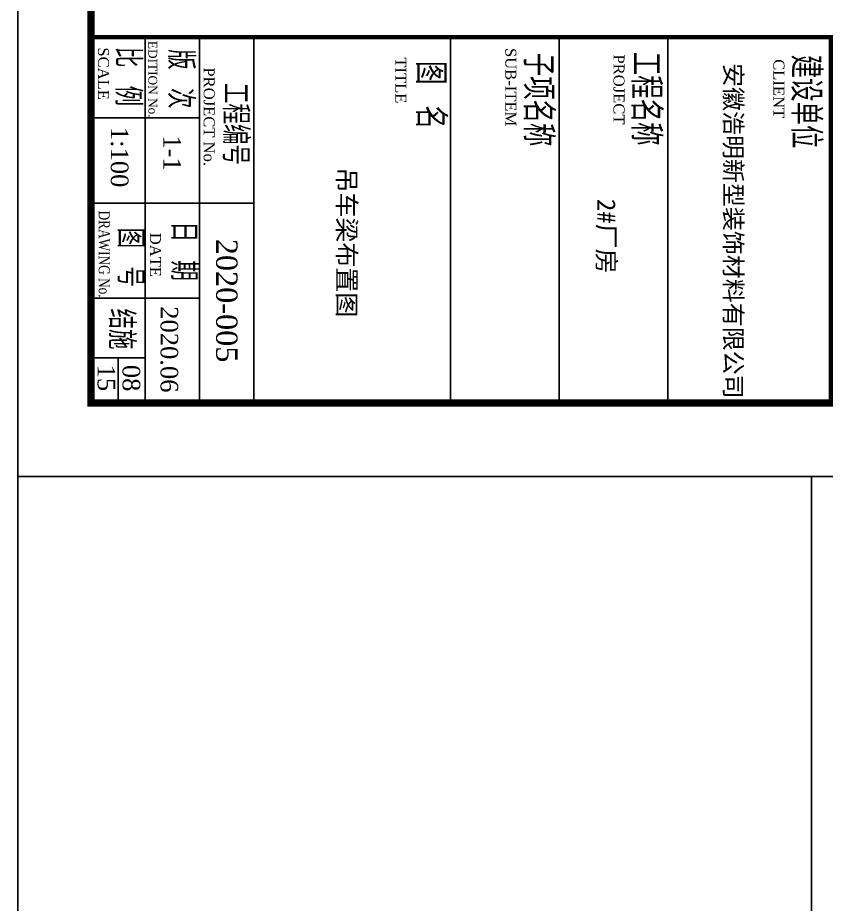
# Model space of a CAD drawing. Extents: x 14207793 to 14719554, y -1675802 to -1228715.
# Drawn here: x 14394017 to 14407271, y -1526262 to -1511730 of the extents above; entities that cross this region are included whole.
import ezdxf
from ezdxf.enums import TextEntityAlignment as Align

# ---------------------------------------------------------------- set-up
doc = ezdxf.new("R2010")
doc.units = 0
doc.header["$LTSCALE"] = 500
doc.header["$MEASUREMENT"] = 0
doc.layers.get('0').update_dxf_attribs({"linetype": 'CONTINUOUS'})
doc.layers.add('PUB_TITLE', color=4, linetype='CONTINUOUS')
doc.layers.add('TEXT', color=7, linetype='CONTINUOUS')
doc.styles.add('GHF', font='TIMES.TTF')
doc.styles.add('GL-H', font='simhei.ttf')
doc.styles.add('HZ', font='txt', dxfattribs={"width": 0.8, "bigfont": 'hztxt'})

msp = doc.modelspace()

# ---------------------------------------------------------------- linework, layer by layer
at = {"color": 6}
msp.add_lwpolyline([(14394017.5, -1519247.5), (14407030, -1519247.5), (14407030, -1533122.5), (14394017.5, -1533122.5)], close=True, dxfattribs=at)
at = {"layer": 'PUB_TITLE'}
for p, q in [((14396108.32, -1512047.5, 2754.42), (14396108.32, -1518047.5, 1554.42)), ((14396999.14, -1512047.5, 2754.42), (14396999.14, -1518047.5, 1554.42)), ((14397889.96, -1512047.5, 2754.42), (14397889.96, -1518047.5, 1554.42)), ((14401110.81, -1512047.5), (14401110.81, -1518047.5, -1200)), ((14402892.45, -1512047.5), (14402892.45, -1518047.5, -1200)), ((14404674.09, -1512047.5), (14404674.09, -1518047.5, -1200)), ((14396999.14, -1513369.42, 1554.42), (14395217.5, -1513369.42, 1554.42)), ((14397889.96, -1514767.98, 1554.42), (14395217.5, -1514767.98, 1554.42)), ((14396999.14, -1516325.78, 1554.42), (14395217.5, -1516325.78, 1554.42)), ((14396108.32, -1517306.67, 1554.42), (14395217.5, -1517306.67, 1554.42)), ((14395662.91, -1517306.67, 1554.42), (14395662.91, -1518047.5, 1554.42))]:
    msp.add_line(p, q, dxfattribs=at)
msp.add_lwpolyline([(14444417.5, -1519247.5), (14444417.5, -1376567.5), (14394017.5, -1376567.5), (14394017.5, -1519247.5)], close=True, dxfattribs=at)
for points, const_width in [([(14443217.5, -1518047.5), (14443217.5, -1379567.5), (14395217.5, -1379567.5), (14395217.5, -1518047.5)], 120), ([(14407347.64, -1512047.5), (14407347.64, -1518047.5), (14395217.5, -1518047.5), (14395217.5, -1512047.5)], 71.27)]:
    msp.add_lwpolyline(points, close=True, dxfattribs=dict(at, const_width=const_width))

# ---------------------------------------------------------------- texts
at = {"color": 2, "style": 'GHF'}
for s, height, p in [('EDITION No.', 144, (14396159.38, -1512110.19, 2754.42)), ('SCALE', 180, (14395334.04, -1512216.31, 1554.42)), ('SUB-ITEM', 180, (14402010.74, -1512226.46, -1200)), ('TITLE', 180, (14400207.08, -1512379.8, -1200)), ('PROJECT', 180, (14403783.84, -1512332.32, -1200)), ('CLIENT', 180, (14406405.09, -1512409.88, -1200)), ('PROJECT No.', 180, (14397065.64, -1512544.51, 1554.42)), ('1:100', 288, (14395544.06, -1513519.86, 12354.42)), ('1-1', 288, (14396405.4, -1513657.55, 12354.42)), ('DATE', 180, (14396185.48, -1515255, 1554.42)), ('2020-005', 350, (14397269.98, -1515353.67, 8010.34)), ('2020.06', 288, (14396358.94, -1516459.31, 6354.42)), ('15', 288, (14395327.63, -1517416.63, 12354.42)), ('08', 288, (14395736.08, -1517419.73, 1554.42))]:
    msp.add_text(s, height=height, rotation=270, dxfattribs=at).set_placement(p)
at = {"color": 2, "width": 0.8}
for s, height, style, p in [('比 例', 420, 'HZ', (14395614.5, -1512207.85, 1468.99)), ('版 次', 420, 'HZ', (14396479.99, -1512246.28, 1468.99)), ('子项名称', 480, 'HZ', (14402310.46, -1512303.57, -33.32)), ('工程名称', 480, 'HZ', (14404076.54, -1512289.93, -33.32)), ('建设单位', 480, 'HZ', (14406696.26, -1512336.57, -33.32)), ('图 名', 480, 'HZ', (14400543.36, -1512440.96, -33.32)), ('工程编号', 420, 'HZ', (14397377.58, -1512800.05, 1468.99)), ('DRAWING No.', 180, 'GHF', (14395345.87, -1514891.74, 1554.42)), ('日 期', 420, 'HZ', (14396529.59, -1515070.99, 1554.42)), ('图 号', 420, 'HZ', (14395652.95, -1515170.98, 1554.42)), ('结施', 420, 'HZ', (14395510.14, -1516495.39, 1554.42))]:
    msp.add_text(s, height=height, rotation=270, dxfattribs=dict(at, style=style)).set_placement(p)
at = {"layer": 'TEXT', "color": 6, "style": 'GL-H'}
for s, height, p in [('安徽浩明新型装饰材料有限公司', 288, (14405747.62, -1517973.23, 1301.33)), ('吊车梁布置图', 300, (14399410, -1516640)), ('2#厂房', 300, (14403668.37, -1515925.17, 1301.33))]:
    msp.add_text(s, height=height, rotation=270, dxfattribs=at).set_placement(p, align=Align.MIDDLE_RIGHT)

doc.saveas('drawing.dxf')
